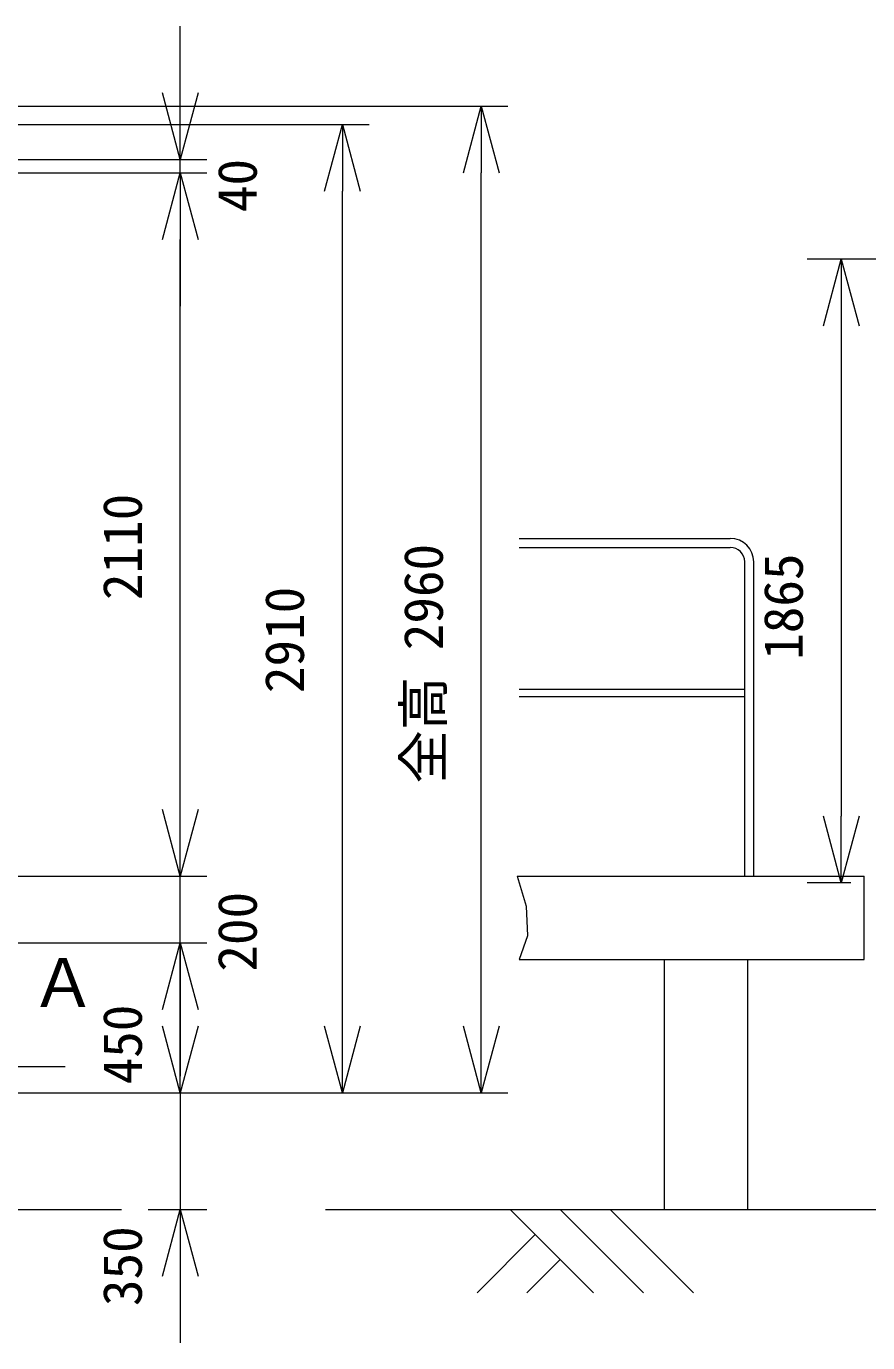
# Model space of a CAD drawing. Units: millimetres, scale not verified. Extents: x -7678 to 7678, y -9969 to 9969.
# Drawn here: x -2360 to 165, y -9969 to -6019 of the extents above; entities that cross this region are included whole.
import ezdxf
from ezdxf.enums import TextEntityAlignment as Align

# ---------------------------------------------------------------- set-up
doc = ezdxf.new("R2010")
doc.units = ezdxf.units.MM
doc.header["$LTSCALE"] = 30
for name, color, linetype, lineweight in [('0-3_40 強調実線', 1, 'Continuous', 18), ('0-6_30 補完実線', 6, 'Continuous', 18), ('0-D_05 寸法', 7, 'Continuous', 18)]:
    doc.layers.add(name, color=color, linetype=linetype, lineweight=lineweight)
doc.styles.add('ＭＳ ゴシック', font='')
doc.styles.get('ＭＳ ゴシック').set_extended_font_data('MS Gothic')

msp = doc.modelspace()

# ---------------------------------------------------------------- linework, layer by layer
at = {"layer": '0-3_40 強調実線'}
for p, q in [((-3861.73, -9569.16), (-2073.73, -9569.16)), ((-1462.23, -9569.16), (727.85, -9569.16)), ((-657.15, -9819.16), (-907.15, -9569.16)), ((-507.15, -9819.16), (-757.15, -9569.16)), ((-357.15, -9819.16), (-607.15, -9569.16)), ((-1007.15, -9819.16), (-832.15, -9644.16)), ((-857.15, -9819.16), (-757.15, -9719.16))]:
    msp.add_line(p, q, dxfattribs=at)
at = {"layer": '0-6_30 補完実線'}
for p, q in [((-880.15, -7555.59), (-247.15, -7555.59)), ((-880.15, -7582.79), (-247.15, -7582.79)), ((-203.75, -8569.19), (-203.75, -7626.19)), ((-176.55, -8569.19), (-176.55, -7626.19)), ((-880.15, -8008.34), (-203.75, -8008.34)), ((-880.15, -8030.04), (-203.75, -8030.04)), ((-886.4, -8569.19), (154.85, -8569.19)), ((-445.15, -8819.19), (-445.15, -9569.16)), ((-195.15, -8819.19), (-195.15, -9569.16))]:
    msp.add_line(p, q, dxfattribs=at)
for points in [[(-886.4, -8569.19), (-859.13, -8659.74), (-855.74, -8748.35), (-880.15, -8819.19)], [(-880.15, -8819.19), (154.85, -8819.19), (154.85, -8569.19)]]:
    msp.add_lwpolyline(points, dxfattribs=at)
for radius in [70.6, 43.4]:
    msp.add_arc((-247.15, -7626.19), radius, 0, 90, dxfattribs=at)
at = {"layer": '0-D_05 寸法'}
for p, q in [((-1897.91, -6219.16), (-1897.91, -6019.16)), ((-1897.91, -6419.16), (-1897.91, -6219.16)), ((-2925.63, -6259.16), (-914.42, -6259.16)), ((-994.42, -6259.16), (-994.42, -6459.16)), ((-2815.43, -6314.16), (-1331.34, -6314.16)), ((-1411.34, -6314.16), (-1411.34, -6514.16)), ((-2894.03, -6419.16), (-1817.91, -6419.16)), ((-1897.91, -6459.16), (-1897.91, -6419.16)), ((-2816.73, -6459.16), (-1817.91, -6459.16)), ((-2816.73, -6459.16), (-1817.91, -6459.16)), ((-1897.91, -6459.16), (-1897.91, -6659.16)), ((-1897.91, -6459.16), (-1897.91, -6659.16)), ((-994.42, -9019.16), (-994.42, -6459.16)), ((-1411.34, -9019.16), (-1411.34, -6514.16)), ((-1897.91, -6659.16), (-1897.91, -6859.16)), ((-1897.91, -8369.16), (-1897.91, -6659.16)), ((230.35, -6717.66), (-16.06, -6717.66)), ((85.94, -6717.66), (85.94, -6917.66)), ((85.94, -6917.66), (85.94, -8389.16)), ((-1897.91, -8369.16), (-1897.91, -8169.16)), ((-1897.91, -8569.16), (-1897.91, -8369.16)), ((-1897.91, -8569.16), (-1897.91, -8369.16)), ((-1897.91, -8569.16), (-1897.91, -8369.16)), ((85.94, -8589.16), (85.94, -8389.16)), ((-2942.69, -8569.16), (-1817.91, -8569.16)), ((-2331.11, -8569.16), (-1817.91, -8569.16)), ((-1897.91, -8769.16), (-1897.91, -8569.16)), ((-1897.91, -8769.16), (-1897.91, -8569.16)), ((115.35, -8589.16), (-16.06, -8589.16)), ((-3931.73, -8769.16), (-1817.91, -8769.16)), ((-3931.73, -8769.16), (-1817.91, -8769.16)), ((-1897.91, -9219.16), (-1897.91, -8769.16)), ((-1897.91, -8769.16), (-1897.91, -8969.16)), ((-1897.91, -8769.16), (-1897.91, -8969.16)), ((-1897.91, -9019.16), (-1897.91, -8819.16)), ((-1897.91, -9019.16), (-1897.91, -8819.16)), ((-1897.91, -8969.16), (-1897.91, -9169.16)), ((-1897.91, -8969.16), (-1897.91, -9169.16)), ((-1897.91, -9219.16), (-1897.91, -9019.16)), ((-1897.91, -9219.16), (-1897.91, -9019.16)), ((-1411.34, -9219.16), (-1411.34, -9019.16)), ((-994.42, -9219.16), (-994.42, -9019.16)), ((-2640.33, -9140.29), (-2243.43, -9140.29)), ((-4111.73, -9219.16), (-1331.34, -9219.16)), ((-4111.73, -9219.16), (-914.42, -9219.16)), ((-4111.73, -9219.16), (-1817.91, -9219.16)), ((-4111.73, -9219.16), (-1817.91, -9219.16)), ((-1897.91, -9219.16), (-1897.91, -9419.16)), ((-1897.91, -9219.16), (-1897.91, -9569.16)), ((-1897.91, -9419.16), (-1897.91, -9619.16)), ((-1993.73, -9569.16), (-1817.91, -9569.16)), ((-1897.91, -9569.16), (-1897.91, -9769.16)), ((-1897.91, -9769.16), (-1897.91, -9969.16))]:
    msp.add_line(p, q, dxfattribs=at)
for points in [[(-1844.32, -6219.16), (-1897.91, -6419.16), (-1951.5, -6219.16)], [(-1048.01, -6459.16), (-994.42, -6259.16), (-940.83, -6459.16)], [(-1464.93, -6514.16), (-1411.34, -6314.16), (-1357.75, -6514.16)], [(-1951.5, -6659.16), (-1897.91, -6459.16), (-1844.32, -6659.16)], [(-1951.5, -6659.16), (-1897.91, -6459.16), (-1844.32, -6659.16)], [(32.35, -6917.66), (85.94, -6717.66), (139.53, -6917.66)], [(-1844.32, -8369.16), (-1897.91, -8569.16), (-1951.5, -8369.16)], [(-1844.32, -8369.16), (-1897.91, -8569.16), (-1951.5, -8369.16)], [(139.53, -8389.16), (85.94, -8589.16), (32.35, -8389.16)], [(-1951.5, -8969.16), (-1897.91, -8769.16), (-1844.32, -8969.16)], [(-1951.5, -8969.16), (-1897.91, -8769.16), (-1844.32, -8969.16)], [(-1844.32, -9019.16), (-1897.91, -9219.16), (-1951.5, -9019.16)], [(-1844.32, -9019.16), (-1897.91, -9219.16), (-1951.5, -9019.16)], [(-1357.75, -9019.16), (-1411.34, -9219.16), (-1464.93, -9019.16)], [(-940.83, -9019.16), (-994.42, -9219.16), (-1048.01, -9019.16)], [(-1951.5, -9769.16), (-1897.91, -9569.16), (-1844.32, -9769.16)]]:
    msp.add_lwpolyline(points, dxfattribs=at)

# ---------------------------------------------------------------- texts
at = {"layer": '0-D_05 寸法', "style": 'ＭＳ ゴシック'}
for s, p in [('40', (-1633.02, -6576.63)), ('2110', (-1977.91, -7740.83)), ('全高 2960', (-1074.42, -8291.16)), ('1865', (5.94, -7920.08)), ('2910', (-1491.34, -8020)), ('200', (-1633.02, -8855.83)), ('450', (-1977.91, -9194.16)), ('350', (-1977.91, -9859.28))]:
    msp.add_text(s, height=117.3, rotation=90, dxfattribs=at).set_placement(p, align=Align.BOTTOM_LEFT)
msp.add_text('Ａ', height=146.6, dxfattribs=at).set_placement((-2349.27, -9005.55), align=Align.BOTTOM_LEFT)

doc.saveas('drawing.dxf')
